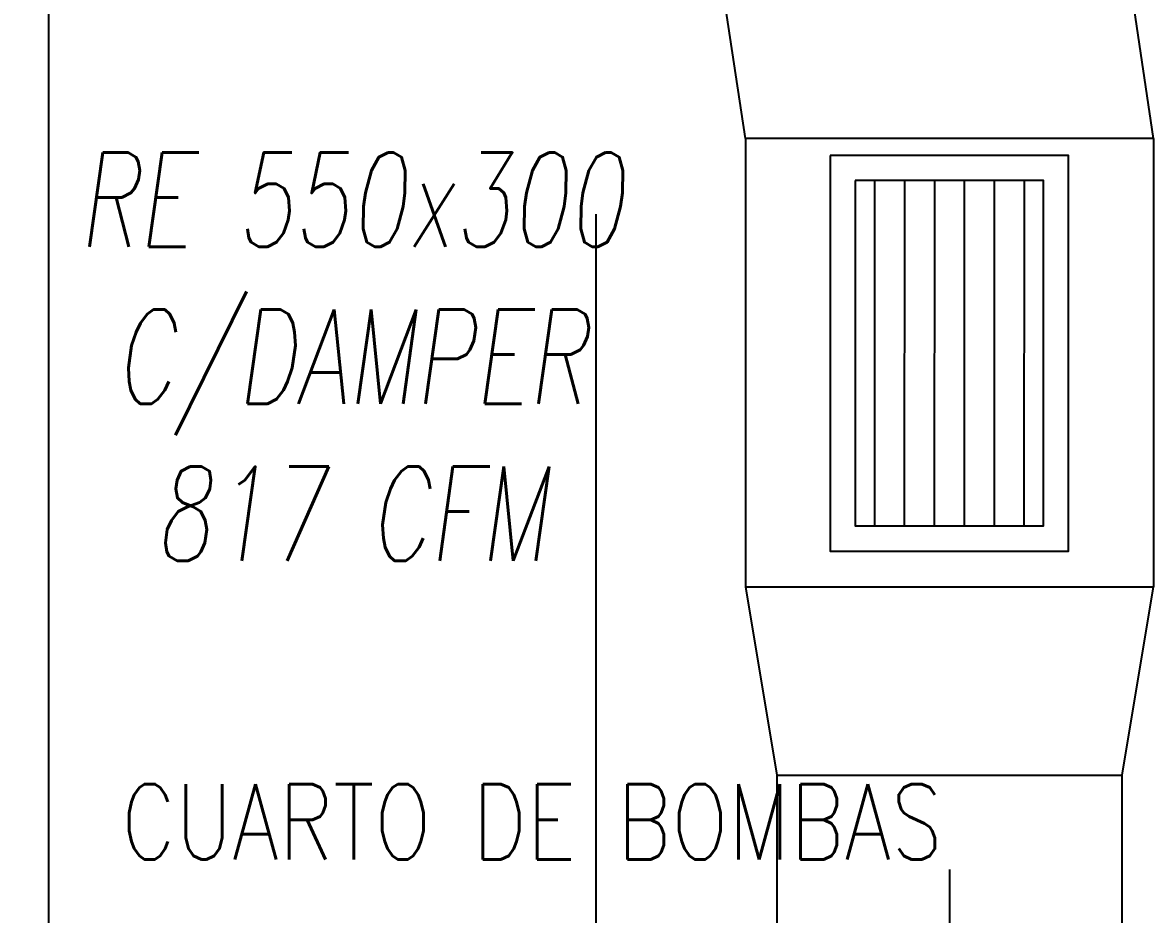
# Model space of a CAD drawing. Extents: x 226317 to 226469, y 8188101 to 8188260.
# Drawn here: x 226391.818 to 226393.62, y 8188237.891 to 8188239.311 of the extents above; entities that cross this region are included whole.
import ezdxf

# ---------------------------------------------------------------- set-up
doc = ezdxf.new("R2010")
doc.units = 0
doc.header["$LTSCALE"] = 15
doc.header["$PDMODE"] = 3
doc.linetypes.add('CENTER', pattern=[2, 1.25, -0.25, 0.25, -0.25])
doc.layers.get('0').update_dxf_attribs({"color": 250})
doc.layers.get('DEFPOINTS').update_dxf_attribs({"color": 250})
for name, color, linetype in [('A-TEXTO-AMBIENTES', 252, 'Continuous'), ('A_50_CortesElev', 250, 'CENTER'), ('DIM', 7, 'Continuous'), ('L12 Texto', 12, 'Continuous'), ('L3 Equipos y Ductos', 160, 'Continuous'), ('L4 Linea mediana', 191, 'Continuous'), ('L6 Linea fina', 141, 'Continuous')]:
    doc.layers.add(name, color=color, linetype=linetype)
doc.styles.add('JNV ING', font='romans.shx', dxfattribs={"width": 0.7, "oblique": 8, "height": 0.15})
doc.styles.add('ROMANS', font='romans.shx', dxfattribs={"width": 0.8})
doc.dimstyles.new('COTA-75-I', dxfattribs={"dimtxt": 0.11, "dimasz": 0.075, "dimexe": 0.05, "dimexo": 0.15, "dimgap": 0.03, "dimtad": 1, "dimzin": 4, "dimdsep": 46, "dimtxsty": 'ROMANS', "dimblk": 'ARCHTICK', "dimcen": 0.09, "dimclrd": 7, "dimclre": 7, "dimclrt": 2, "dimadec": 0, "dimazin": 0, "dimtfac": 1.2, "dimtix": 1, "dimtmove": 2, "dimatfit": 3, "dimfxl": 0.05, "dimtolj": 1, "dimtzin": 4, "dimarcsym": 0})

# ---------------------------------------------------------------- blocks, each defined once
blk = doc.blocks.new('Cortes-Elev.')
at = {"layer": 'A_50_CortesElev', "linetype": 'CENTER', "ltscale": 0.5}
blk.add_lwpolyline([(29.87, 16.5762), (29.87, 37.2387)], dxfattribs=at)
blk = doc.blocks.new('REJ 55x30')
at = {"layer": 'L6 Linea fina', "ltscale": 0.7}
h = blk.add_hatch(dxfattribs=at)
h.set_pattern_fill('ANSI31', color=256, scale=0.015, angle=45)
h.set_pattern_definition([(90, (-1791.153135, -553.6559), (-0.047625, 0), [])])
h.paths.add_polyline_path([(0.04, 0.59), (0.04, 0.04), (0.34, 0.04), (0.34, 0.59)])
at = {"layer": 'L4 Linea mediana', "ltscale": 0.7}
for points in [[(0, 0.63), (0, 0), (0.38, 0), (0.38, 0.63)], [(0.04, 0.59), (0.04, 0.04), (0.34, 0.04), (0.34, 0.59)]]:
    blk.add_lwpolyline(points, close=True, dxfattribs=at)
blk = doc.blocks.new('_ArchTick')
at = {"color": 0, "linetype": 'ByBlock', "const_width": 0.15}
blk.add_lwpolyline([(-0.5, -0.5), (0.5, 0.5)], dxfattribs=at)
blk = doc.blocks.new('*D152')
at = {"layer": 'DEFPOINTS', "color": 0}
for p in [(226391.8598, 8188241.7167), (226393.2946, 8188238.1125), (226393.2946, 8188237.3267)]:
    blk.add_point(p, dxfattribs=at)
at = {"layer": 'DIM', "color": 7, "lineweight": -2}
for p, q in [((226391.8598, 8188241.5667), (226391.8598, 8188237.2767)), ((226393.2946, 8188237.9625), (226393.2946, 8188237.2767)), ((226391.8598, 8188237.3267), (226393.2946, 8188237.3267))]:
    blk.add_line(p, q, dxfattribs=at)
at = {"layer": 'DIM', "color": 7, "lineweight": -2, "xscale": 0.075, "yscale": 0.075, "zscale": 0.075, "rotation": 180}
blk.add_blockref('_ArchTick', (226391.8598, 8188237.3267), dxfattribs=at)
at = {"layer": 'DIM', "color": 7, "lineweight": -2, "xscale": 0.075, "yscale": 0.075, "zscale": 0.075}
blk.add_blockref('_ArchTick', (226393.2946, 8188237.3267), dxfattribs=at)
at = {"layer": 'DIM', "color": 2, "insert": (226392.5772, 8188237.4117), "char_height": 0.11, "attachment_point": 5, "style": 'ROMANS'}
blk.add_mtext('\\A1;1.43', dxfattribs=at)

msp = doc.modelspace()

# ---------------------------------------------------------------- linework, layer by layer
at = {"layer": 'L3 Equipos y Ductos', "color": 3}
msp.add_line((226393.6196, 8188239.127), (226392.9696, 8188239.127), dxfattribs=at)
for points in [[(226393.6196, 8188239.127), (226393.3945, 8188240.6444)], [(226392.9696, 8188239.127), (226392.7445, 8188240.6101)]]:
    msp.add_lwpolyline(points, dxfattribs=at)
at = {"layer": 'L3 Equipos y Ductos'}
for points in [[(226392.9696, 8188239.127), (226392.9696, 8188238.4125)], [(226393.6196, 8188239.127), (226393.6196, 8188238.4125)], [(226392.9696, 8188238.4125), (226393.6196, 8188238.4125)], [(226392.9696, 8188238.4125), (226393.0196, 8188238.1125), (226393.0196, 8188232.4237), (226393.5696, 8188232.4237), (226393.5696, 8188238.1125), (226393.6196, 8188238.4125)], [(226393.0196, 8188238.1125), (226393.5696, 8188238.1125)]]:
    msp.add_lwpolyline(points, dxfattribs=at)

# ---------------------------------------------------------------- block references
at = {"layer": 'A_50_CortesElev'}
msp.add_blockref('Cortes-Elev.', (226362.8621, 8188213.0552), dxfattribs=at)
at = {"layer": 'L6 Linea fina'}
msp.add_blockref('REJ 55x30', (226393.1046, 8188238.4698), dxfattribs=at)

# ---------------------------------------------------------------- texts
at = {"layer": 'A-TEXTO-AMBIENTES', "insert": (226392.6297, 8188238.0386), "char_height": 0.12, "width": 3.748922, "attachment_point": 5, "style": 'ROMANS'}
msp.add_mtext('CUARTO DE BOMBAS', dxfattribs=at)
at = {"layer": 'L12 Texto', "ltscale": 1.5, "insert": (226391.3436, 8188239.1044), "char_height": 0.15, "attachment_point": 1, "style": 'JNV ING'}
msp.add_mtext_dynamic_manual_height_columns('\\pxqc;RE 550x300\\PC/DAMPER\\P817 CFM', width=1.994855, gutter_width=0.75, heights=[0], dxfattribs=at)

# ---------------------------------------------------------------- dimensions: what is measured, and where the dimension line sits
at = {"layer": 'DIM'}
dim = msp.add_linear_dim(base=(226393.2946, 8188237.3267), p1=(226391.8598, 8188241.7167), p2=(226393.2946, 8188238.1125), dimstyle='COTA-75-I', dxfattribs=at)
dim.commit()
dim.dimension.update_dxf_attribs({"geometry": '*D152', "text_midpoint": (226392.5772, 8188237.4117)})

doc.saveas('drawing.dxf')
